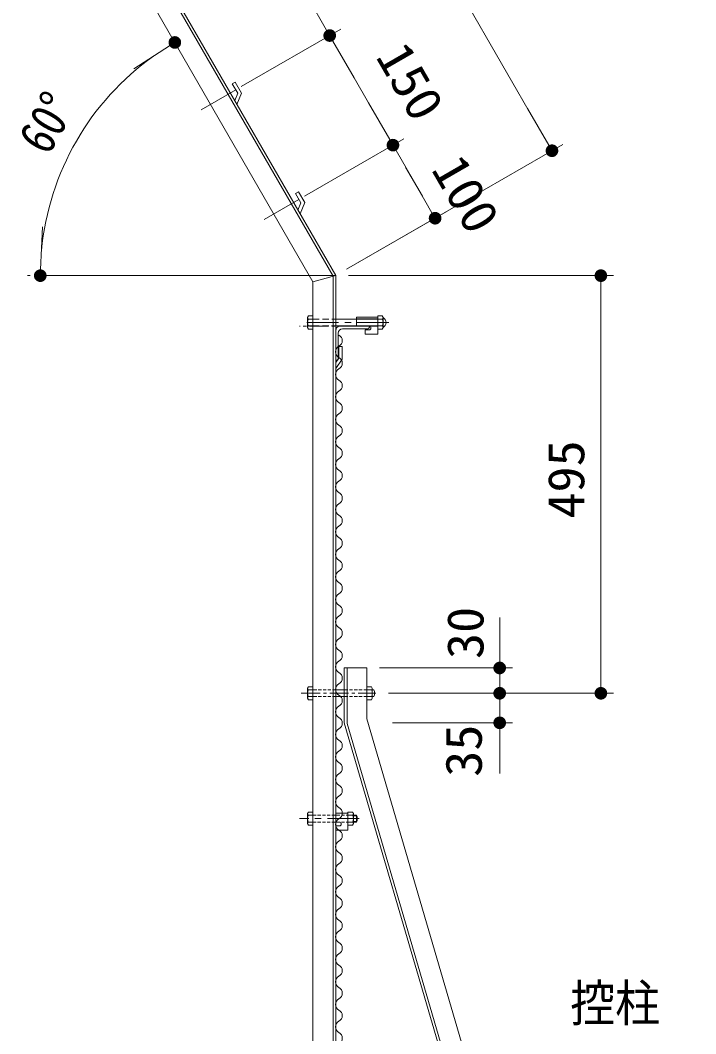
# Model space of a CAD drawing. Units: millimetres, scale not verified. Extents: x -4455 to 4455, y -3150 to 3150.
# Drawn here: x 400 to 1201, y 410 to 1611 of the extents above; entities that cross this region are included whole.
import ezdxf
from ezdxf.enums import TextEntityAlignment as Align

# ---------------------------------------------------------------- set-up
doc = ezdxf.new("R2010")
doc.units = ezdxf.units.MM
doc.header["$LTSCALE"] = 30
for name, pattern in [('DASHED', [7.5, 6, -1.5]), ('USER1', [2, 1.25, -0.25, 0.25, -0.25]), ('USER2', [0.375, 0.25, -0.125]), ('USER3', [0.1875, 0.125, -0.0625]), ('USER4', [1.125, 0.75, -0.125, 0.125, -0.125])]:
    doc.linetypes.add(name, pattern=pattern)
for name, color, linetype, lineweight in [('0-0_1部材', 3, 'Continuous', 18), ('0-1_5寸法', 1, 'Continuous', 18), ('0-2_SUNPOU', 1, 'Continuous', 18), ('0-3_6文字', 3, 'Continuous', 9), ('0-9_8部品', 3, 'Continuous', 18), ('0-A_2網', 4, 'Continuous', 18), ('0-B_AMI', 3, 'Continuous', 18)]:
    doc.layers.add(name, color=color, linetype=linetype, lineweight=lineweight)
doc.styles.add('ＭＳ ゴシック', font='')
doc.styles.get('ＭＳ ゴシック').set_extended_font_data('MS Gothic')

# ---------------------------------------------------------------- blocks, each defined once
blk = doc.blocks.new('M1')
at = {"layer": '0-2_SUNPOU'}
blk.add_line((-7.5, 0), (-57.86, 0), dxfattribs=at)
for points in [[(0, 0), (-7.5, 0), (-7.44, 0.94)], [(0, 0), (-7.44, -0.94), (-7.5, 0)], [(0, 0), (-7.44, 0.94), (-7.26, 1.87)], [(0, 0), (-7.26, -1.87), (-7.44, -0.94)], [(0, 0), (-7.26, 1.87), (-6.97, 2.76)], [(0, 0), (-6.97, -2.76), (-7.26, -1.87)], [(0, 0), (-6.97, 2.76), (-6.57, 3.61)], [(0, 0), (-6.57, -3.61), (-6.97, -2.76)], [(0, 0), (-6.57, 3.61), (-6.07, 4.41)], [(0, 0), (-6.07, -4.41), (-6.57, -3.61)], [(0, 0), (-6.07, 4.41), (-5.47, 5.13)], [(0, 0), (-5.47, -5.13), (-6.07, -4.41)], [(0, 0), (-5.47, 5.13), (-4.78, 5.78)], [(0, 0), (-4.78, -5.78), (-5.47, -5.13)], [(0, 0), (-4.78, 5.78), (-4.02, 6.33)], [(0, 0), (-4.02, -6.33), (-4.78, -5.78)], [(0, 0), (-4.02, 6.33), (-3.19, 6.79)], [(0, 0), (-3.19, -6.79), (-4.02, -6.33)], [(0, 0), (-3.19, 6.79), (-2.32, 7.13)], [(0, 0), (-2.32, -7.13), (-3.19, -6.79)], [(0, 0), (-2.32, 7.13), (-1.41, 7.37)], [(0, 0), (-1.41, -7.37), (-2.32, -7.13)], [(0, 0), (-1.41, 7.37), (-0.47, 7.49)], [(0, 0), (-0.47, -7.49), (-1.41, -7.37)], [(0, 0), (-0.47, 7.49), (0.47, 7.49)], [(0, 0), (0.47, -7.49), (-0.47, -7.49)], [(0, 0), (0.47, 7.49), (1.41, 7.37)], [(0, 0), (1.41, 7.37), (2.32, 7.13)], [(0, 0), (2.32, 7.13), (3.19, 6.79)], [(0, 0), (3.19, 6.79), (4.02, 6.33)], [(0, 0), (4.02, 6.33), (4.78, 5.78)], [(0, 0), (4.78, 5.78), (5.47, 5.13)], [(0, 0), (5.47, 5.13), (6.07, 4.41)], [(0, 0), (6.07, 4.41), (6.57, 3.61)], [(0, 0), (6.57, 3.61), (6.97, 2.76)], [(0, 0), (6.97, 2.76), (7.26, 1.87)], [(0, 0), (7.26, 1.87), (7.44, 0.94)], [(0, 0), (7.44, 0.94), (7.5, 0)], [(0, 0), (1.41, -7.37), (0.47, -7.49)], [(0, 0), (2.32, -7.13), (1.41, -7.37)], [(0, 0), (3.19, -6.79), (2.32, -7.13)], [(0, 0), (4.02, -6.33), (3.19, -6.79)], [(0, 0), (4.78, -5.78), (4.02, -6.33)], [(0, 0), (5.47, -5.13), (4.78, -5.78)], [(0, 0), (6.07, -4.41), (5.47, -5.13)], [(0, 0), (6.57, -3.61), (6.07, -4.41)], [(0, 0), (6.97, -2.76), (6.57, -3.61)], [(0, 0), (7.26, -1.87), (6.97, -2.76)], [(0, 0), (7.44, -0.94), (7.26, -1.87)], [(0, 0), (7.5, 0), (7.44, -0.94)]]:
    blk.add_solid(points, dxfattribs=at)
blk = doc.blocks.new('NAMIX13')
at = {"layer": '0-B_AMI'}
for centre, start, end in [((-106.7, -200), 298.07249, 61.92751), ((106.7, -600), 118.07249, 241.92751), ((-106.7, -1000), 298.07249, 61.92751), ((106.7, -1400), 118.07249, 241.92751), ((-106.7, -1800), 298.07249, 61.92751), ((106.7, -2200), 118.07249, 241.92751), ((-106.7, -2600), 298.07249, 61.92751), ((106.7, -3000), 118.07249, 241.92751), ((-106.7, -3400), 298.07249, 61.92751), ((106.7, -3800), 118.07249, 241.92751), ((-106.7, -4200), 298.07249, 61.92751), ((106.7, -4600), 118.07249, 241.92751), ((-106.7, -5000), 298.07249, 61.92751), ((106.7, -5400), 118.07249, 241.92751), ((-106.7, -5800), 298.07249, 61.92751), ((106.7, -6200), 118.07249, 241.92751), ((-106.7, -6600), 298.07249, 61.92751), ((106.7, -7000), 118.07249, 241.92751), ((-106.7, -7400), 298.07249, 61.92751), ((106.7, -7800), 118.07249, 241.92751), ((-106.7, -8200), 298.07249, 61.92751), ((106.7, -8600), 118.07249, 241.92751)]:
    blk.add_arc(centre, 226.7, start, end, dxfattribs=at)
blk = doc.blocks.new('NAMIX5')
at = {"layer": '0-B_AMI'}
for centre, start, end in [((-53.3, -100), 298.07249, 61.92751), ((53.3, -300), 118.07249, 241.92751), ((-53.3, -500), 298.07249, 61.92751), ((53.3, -700), 118.07249, 241.92751), ((-53.3, -900), 298.07249, 61.92751), ((53.3, -1100), 118.07249, 241.92751), ((-53.3, -1300), 298.07249, 61.92751), ((53.3, -1500), 118.07249, 241.92751), ((-53.3, -1700), 298.07249, 61.92751), ((53.3, -1900), 118.07249, 241.92751)]:
    blk.add_arc(centre, 113.3, start, end, dxfattribs=at)
blk = doc.blocks.new('NAMI')
at = {"layer": '0-B_AMI'}
for centre, start, end in [((-106.7, -200), 298.07249, 61.92751), ((106.7, -600), 118.07249, 241.92751)]:
    blk.add_arc(centre, 226.7, start, end, dxfattribs=at)

msp = doc.modelspace()

# ---------------------------------------------------------------- linework, layer by layer
at = {"layer": '0-0_1部材', "color": 7, "lineweight": 9}
for p, q in [((546.17, 1696.65), (770.77, 1307.64)), ((548.77, 1698.15), (773.77, 1308.44)), ((525.38, 1684.65), (746.77, 1301.21)), ((654.56, 1537.84), (651.1, 1535.84)), ((654.56, 1537.84), (662.04, 1524.88)), ((651.1, 1535.84), (657.6, 1524.58)), ((654.02, 1515.86), (657.6, 1524.58)), ((656.54, 1511.48), (662.04, 1524.88)), ((729.56, 1407.94), (737.04, 1394.98)), ((729.02, 1385.95), (732.6, 1394.68)), ((731.54, 1381.58), (737.04, 1394.98)), ((746.77, 1301.21), (773.77, 1308.44)), ((746.77, 1301.21), (773.77, 1308.44)), ((746.77, 1301.21), (773.77, 1308.44)), ((770.77, 1307.64), (770.77, -851.56)), ((773.77, 1308.44), (773.77, -851.56)), ((773.77, 1228.44), (773.77, 1263.44)), ((773.77, 1208.44), (773.77, 1243.44)), ((776.77, 1210.44), (776.77, 1240.44)), ((778.77, 1248.44), (813.77, 1248.44)), ((781.27, 1248.44), (806.27, 1248.44)), ((781.77, 1245.44), (811.77, 1245.44)), ((783.77, 1248.44), (823.77, 1248.44)), ((813.77, 1248.44), (813.77, 1247.44)), ((777.5, 1224.63), (777.5, 1210.79)), ((781.5, 1224.63), (777.5, 1224.63)), ((781.5, 1224.63), (781.5, 1209.54)), ((773.77, 1205.38), (777.5, 1210.79)), ((773.77, 1198.34), (781.5, 1209.54)), ((773.77, 1208.44), (774.77, 1208.44)), ((783.77, 843.44), (783.77, 778.44)), ((783.77, 843.44), (810.77, 843.44)), ((787.27, 843.44), (787.27, 777.51)), ((810.77, 843.44), (810.77, 783)), ((810.77, 783), (1200.77, -547)), ((783.77, 778.44), (1173.77, -551.56)), ((787.27, 777.51), (1177.27, -552.49))]:
    msp.add_line(p, q, dxfattribs=at)
at = {"layer": '0-0_1部材', "color": 1}
for p, q in [((661.76, 1532.45), (779.68, 1600.53)), ((661.76, 1532.45), (779.68, 1600.53)), ((781.69, 1567.05), (826.69, 1489.11)), ((655.23, 1528.68), (614.13, 1504.95)), ((736.76, 1402.55), (854.68, 1470.63)), ((736.76, 1402.55), (854.68, 1470.63)), ((856.69, 1437.15), (876.69, 1402.51)), ((730.23, 1398.78), (689.13, 1375.05)), ((786.76, 1315.94), (904.68, 1384.02)), ((968.28, 873.44), (968.28, 903.44)), ((968.28, 843.44), (968.28, 873.44)), ((825.77, 843.44), (983.28, 843.44)), ((968.28, 843.44), (968.28, 813.44)), ((836.37, 813.44), (983.28, 813.44)), ((867.26, 813.44), (983.28, 813.44)), ((968.28, 813.44), (968.28, 778.44)), ((968.28, 783.44), (968.28, 753.44)), ((841.07, 778.44), (983.28, 778.44)), ((968.28, 748.44), (968.28, 718.44))]:
    msp.add_line(p, q, dxfattribs=at)
at = {"layer": '0-0_1部材', "color": 7, "lineweight": 9}
for points in [[(729.56, 1407.94), (726.1, 1405.94), (732.6, 1394.68)], [(746.77, 1301.21), (746.77, -851.56), (773.77, -851.56)]]:
    msp.add_lwpolyline(points, dxfattribs=at)
for centre, radius, start, end in [((778.77, 1243.44), 5, 90, 180), ((781.77, 1240.44), 5, 90, 180), ((811.77, 1247.44), 2, 270, 0), ((774.77, 1210.44), 2, 270, 0)]:
    msp.add_arc(centre, radius, start, end, dxfattribs=at)
at = {"layer": '0-1_5寸法'}
for p, q in [((820.25, 1820.25), (1015.25, 1482.51)), ((786.76, 1315.94), (1043.24, 1464.02)), ((411.28, 1308.44), (408.45, 1308.44)), ((426.28, 1308.44), (773.77, 1308.44)), ((788.77, 1308.44), (1103.28, 1308.44)), ((1088.28, 843.44), (1088.28, 1278.44)), ((836.37, 813.44), (1103.28, 813.44))]:
    msp.add_line(p, q, dxfattribs=at)
msp.add_arc((742.59, 1308.44), 319.14, 125.38795, 174.61205, dxfattribs=at)
at = {"layer": '0-9_8部品', "color": 1, "linetype": 'USER1'}
for p, q in [((836.93, 1252.89), (732.01, 1252.89)), ((801.73, 664.87), (730.89, 664.87))]:
    msp.add_line(p, q, dxfattribs=at)
at = {"layer": '0-9_8部品'}
for p, q in [((740.37, 1258.81), (741.48, 1260.73)), ((740.37, 1258.81), (740.37, 1246.97)), ((741.05, 1256.89), (746.77, 1256.89)), ((741.48, 1260.73), (746.77, 1260.73)), ((746.77, 1260.73), (746.77, 1245.05)), ((773.77, 1256.89), (823.48, 1256.89)), ((798.58, 1259.21), (823.58, 1259.21)), ((798.58, 1259.21), (798.58, 1248.71)), ((823.58, 1245.05), (823.58, 1260.73)), ((823.58, 1259.21), (823.58, 1239.21)), ((829.29, 1256.89), (823.58, 1256.89)), ((829.98, 1246.97), (829.98, 1258.81)), ((741.05, 1248.89), (746.77, 1248.89)), ((768.86, 1248.89), (823.58, 1248.89)), ((798.58, 1248.71), (813.33, 1248.71)), ((808.58, 1244.21), (813.33, 1244.21)), ((808.58, 1244.21), (808.58, 1239.21)), ((808.58, 1239.21), (823.58, 1239.21)), ((829.29, 1248.89), (823.58, 1248.89)), ((828.87, 1245.05), (823.58, 1245.05)), ((829.98, 1246.97), (828.87, 1245.05)), ((740.37, 670.79), (741.48, 672.71)), ((741.48, 672.71), (746.77, 672.71)), ((746.77, 657.03), (746.77, 672.71)), ((788.31, 657.03), (788.31, 672.71)), ((740.37, 658.95), (740.37, 670.79)), ((741.05, 668.87), (746.77, 668.87)), ((741.05, 660.87), (746.77, 660.87)), ((774.11, 671.19), (774.11, 660.69)), ((774.11, 671.19), (788.31, 671.19)), ((774.11, 660.69), (778.06, 660.69)), ((788.31, 671.19), (788.31, 651.19)), ((794.02, 668.87), (788.31, 668.87)), ((794.02, 660.87), (788.31, 660.87)), ((794.71, 658.95), (794.71, 670.79)), ((794.71, 668.87), (798.26, 668.87)), ((794.71, 668.07), (798.66, 668.07)), ((794.71, 661.67), (798.66, 661.67)), ((794.71, 660.87), (798.26, 660.87)), ((798.26, 660.87), (798.26, 668.87)), ((774.11, 656.19), (778.06, 656.19)), ((774.11, 656.19), (774.11, 651.19)), ((774.11, 651.19), (788.31, 651.19)), ((793.6, 657.03), (788.31, 657.03)), ((794.71, 658.95), (793.6, 657.03))]:
    msp.add_line(p, q, dxfattribs=at)
at = {"layer": '0-9_8部品', "linetype": 'USER2'}
for p, q in [((746.77, 1256.89), (773.77, 1256.89)), ((746.77, 1248.89), (773.77, 1248.89))]:
    msp.add_line(p, q, dxfattribs=at)
at = {"layer": '0-9_8部品', "linetype": 'DASHED'}
msp.add_line((798.58, 1257.21), (823.58, 1257.21), dxfattribs=at)
at = {"layer": '0-9_8部品', "color": 1, "linetype": 'USER4'}
for p, q in [((799.07, 1248.44), (730.95, 1248.44)), ((732.89, 813.44), (821.37, 813.44))]:
    msp.add_line(p, q, dxfattribs=at)
at = {"layer": '0-9_8部品', "color": 7, "lineweight": 9}
for p, q in [((740.37, 819.36), (741.48, 821.28)), ((740.37, 807.52), (740.37, 819.36)), ((741.05, 817.44), (746.77, 817.44)), ((741.48, 821.28), (746.77, 821.28)), ((746.77, 805.6), (746.77, 821.28)), ((783.77, 817.44), (773.77, 817.44)), ((810.77, 805.6), (810.77, 821.28)), ((816.06, 821.28), (810.77, 821.28)), ((816.48, 817.44), (810.77, 817.44)), ((817.17, 819.36), (816.06, 821.28)), ((817.17, 807.52), (817.17, 819.36)), ((819.09, 817.44), (817.17, 817.44)), ((740.37, 807.52), (741.48, 805.6)), ((741.05, 809.44), (746.77, 809.44)), ((741.48, 805.6), (746.77, 805.6)), ((783.77, 809.44), (773.77, 809.44)), ((816.48, 809.44), (810.77, 809.44)), ((816.06, 805.6), (810.77, 805.6)), ((817.17, 807.52), (816.06, 805.6)), ((819.09, 809.44), (817.17, 809.44))]:
    msp.add_line(p, q, dxfattribs=at)
at = {"layer": '0-9_8部品', "linetype": 'USER3'}
for p, q in [((773.77, 817.44), (746.77, 817.44)), ((810.77, 817.44), (783.77, 817.44)), ((773.77, 809.44), (746.77, 809.44)), ((810.77, 809.44), (783.77, 809.44)), ((746.77, 668.87), (788.31, 668.87)), ((746.77, 660.87), (788.31, 660.87))]:
    msp.add_line(p, q, dxfattribs=at)
at = {"layer": '0-9_8部品'}
for points in [[(829.98, 1258.81), (828.87, 1260.73), (823.58, 1260.73)], [(740.37, 1246.97), (741.48, 1245.05), (746.77, 1245.05)], [(794.71, 670.79), (793.6, 672.71), (788.31, 672.71)], [(740.37, 658.95), (741.48, 657.03), (746.77, 657.03)]]:
    msp.add_lwpolyline(points, dxfattribs=at)
for centre, radius, start, end in [((743.4, 1258.81), 3.03, 180, 219.3382), ((752.37, 1252.89), 12, 160.52878, 199.47122), ((826.95, 1258.81), 3.03, 320.6618, 0), ((817.98, 1252.89), 12, 340.52878, 19.47122), ((826.82, 1252.89), 6.71, 298.05542, 61.94458), ((743.4, 1246.97), 3.03, 140.6618, 180), ((813.33, 1246.46), 2.25, 270, 90), ((826.95, 1246.97), 3.03, 0, 39.3382), ((743.4, 670.79), 3.03, 180, 219.3382), ((752.37, 664.87), 12, 160.52878, 199.47122), ((743.4, 658.95), 3.03, 140.6618, 180), ((778.06, 658.44), 2.25, 270, 90), ((791.68, 670.79), 3.03, 320.6618, 0), ((782.71, 664.87), 12, 340.52878, 19.47122), ((791.68, 658.95), 3.03, 0, 39.3382), ((791.33, 664.87), 8, 330, 30)]:
    msp.add_arc(centre, radius, start, end, dxfattribs=at)
at = {"layer": '0-9_8部品', "color": 7, "lineweight": 9}
for centre, radius, start, end in [((743.4, 819.36), 3.03, 180, 219.3382), ((752.37, 813.44), 12, 160.52878, 199.47122), ((814.14, 819.36), 3.03, 320.6618, 0), ((805.17, 813.44), 12, 340.52878, 19.47122), ((807.78, 813.44), 12, 340.52878, 19.47122), ((743.4, 807.52), 3.03, 140.6618, 180), ((814.14, 807.52), 3.03, 0, 39.3382)]:
    msp.add_arc(centre, radius, start, end, dxfattribs=at)

# ---------------------------------------------------------------- block references
at = {"layer": '0-0_1部材'}
for p, rotation in [((766.69, 1593.03), 300), ((766.69, 1593.03), 120), ((841.69, 1463.13), 300), ((841.69, 1463.13), 120), ((891.69, 1376.52), 300), ((968.28, 843.44), 270), ((968.28, 813.44), 270), ((968.28, 813.44), 90), ((968.28, 778.44), 90)]:
    msp.add_blockref('M1', p, dxfattribs=dict(at, rotation=rotation))
at = {"layer": '0-1_5寸法'}
for p, rotation in [((583.02, 1584.83), 32.69398), ((1030.25, 1456.52), 300), ((423.45, 1308.44), 267.30602), ((1088.28, 1308.44), 90), ((1088.28, 813.44), 270)]:
    msp.add_blockref('M1', p, dxfattribs=dict(at, rotation=rotation))
at = {"layer": '0-A_2網'}
for name, p, xscale, yscale in [('NAMIX5', (777.61, 1238.03), 0.06666667, 0.06666667), ('NAMI', (777.61, 1104.7), 0.03333333, 0.03333333), ('NAMI', (777.61, 1078.03), 0.03333333, 0.03333333), ('NAMI', (777.61, 1051.36), 0.03333333, 0.03333333), ('NAMIX5', (777.61, 1024.7), 0.06666667, 0.06666667), ('NAMIX13', (777.61, 891.36), 0.03333333, 0.03333333), ('NAMIX13', (777.61, 598.03), 0.03333333, 0.03333333)]:
    msp.add_blockref(name, p, dxfattribs=dict(at, xscale=xscale, yscale=yscale))

# ---------------------------------------------------------------- texts
at = {"layer": '0-0_1部材', "style": 'ＭＳ ゴシック', "width": 1.05}
for s, rotation, p in [('150', 300, (809.21, 1561.63)), ('100', 300, (875.08, 1428.06)), ('30', 90, (962.07, 854.04)), ('35', 90, (960.1, 714.47))]:
    msp.add_text(s, height=43.33, rotation=rotation, dxfattribs=at).set_placement(p, align=Align.BOTTOM_LEFT)
at = {"layer": '0-1_5寸法', "color": 3, "style": 'ＭＳ ゴシック'}
for s, rotation, width, p in [('60°', 60, 0.85, (443.93, 1442.77)), ('495', 90, 1.05, (1081.61, 1020.44))]:
    msp.add_text(s, height=43.33, rotation=rotation, dxfattribs=dict(at, width=width)).set_placement(p, align=Align.BOTTOM_LEFT)
at = {"layer": '0-3_6文字', "style": 'ＭＳ ゴシック', "width": 0.9}
msp.add_text('控柱', height=43.33, dxfattribs=at).set_placement((1052, 411.59), align=Align.BOTTOM_LEFT)

doc.saveas('drawing.dxf')
